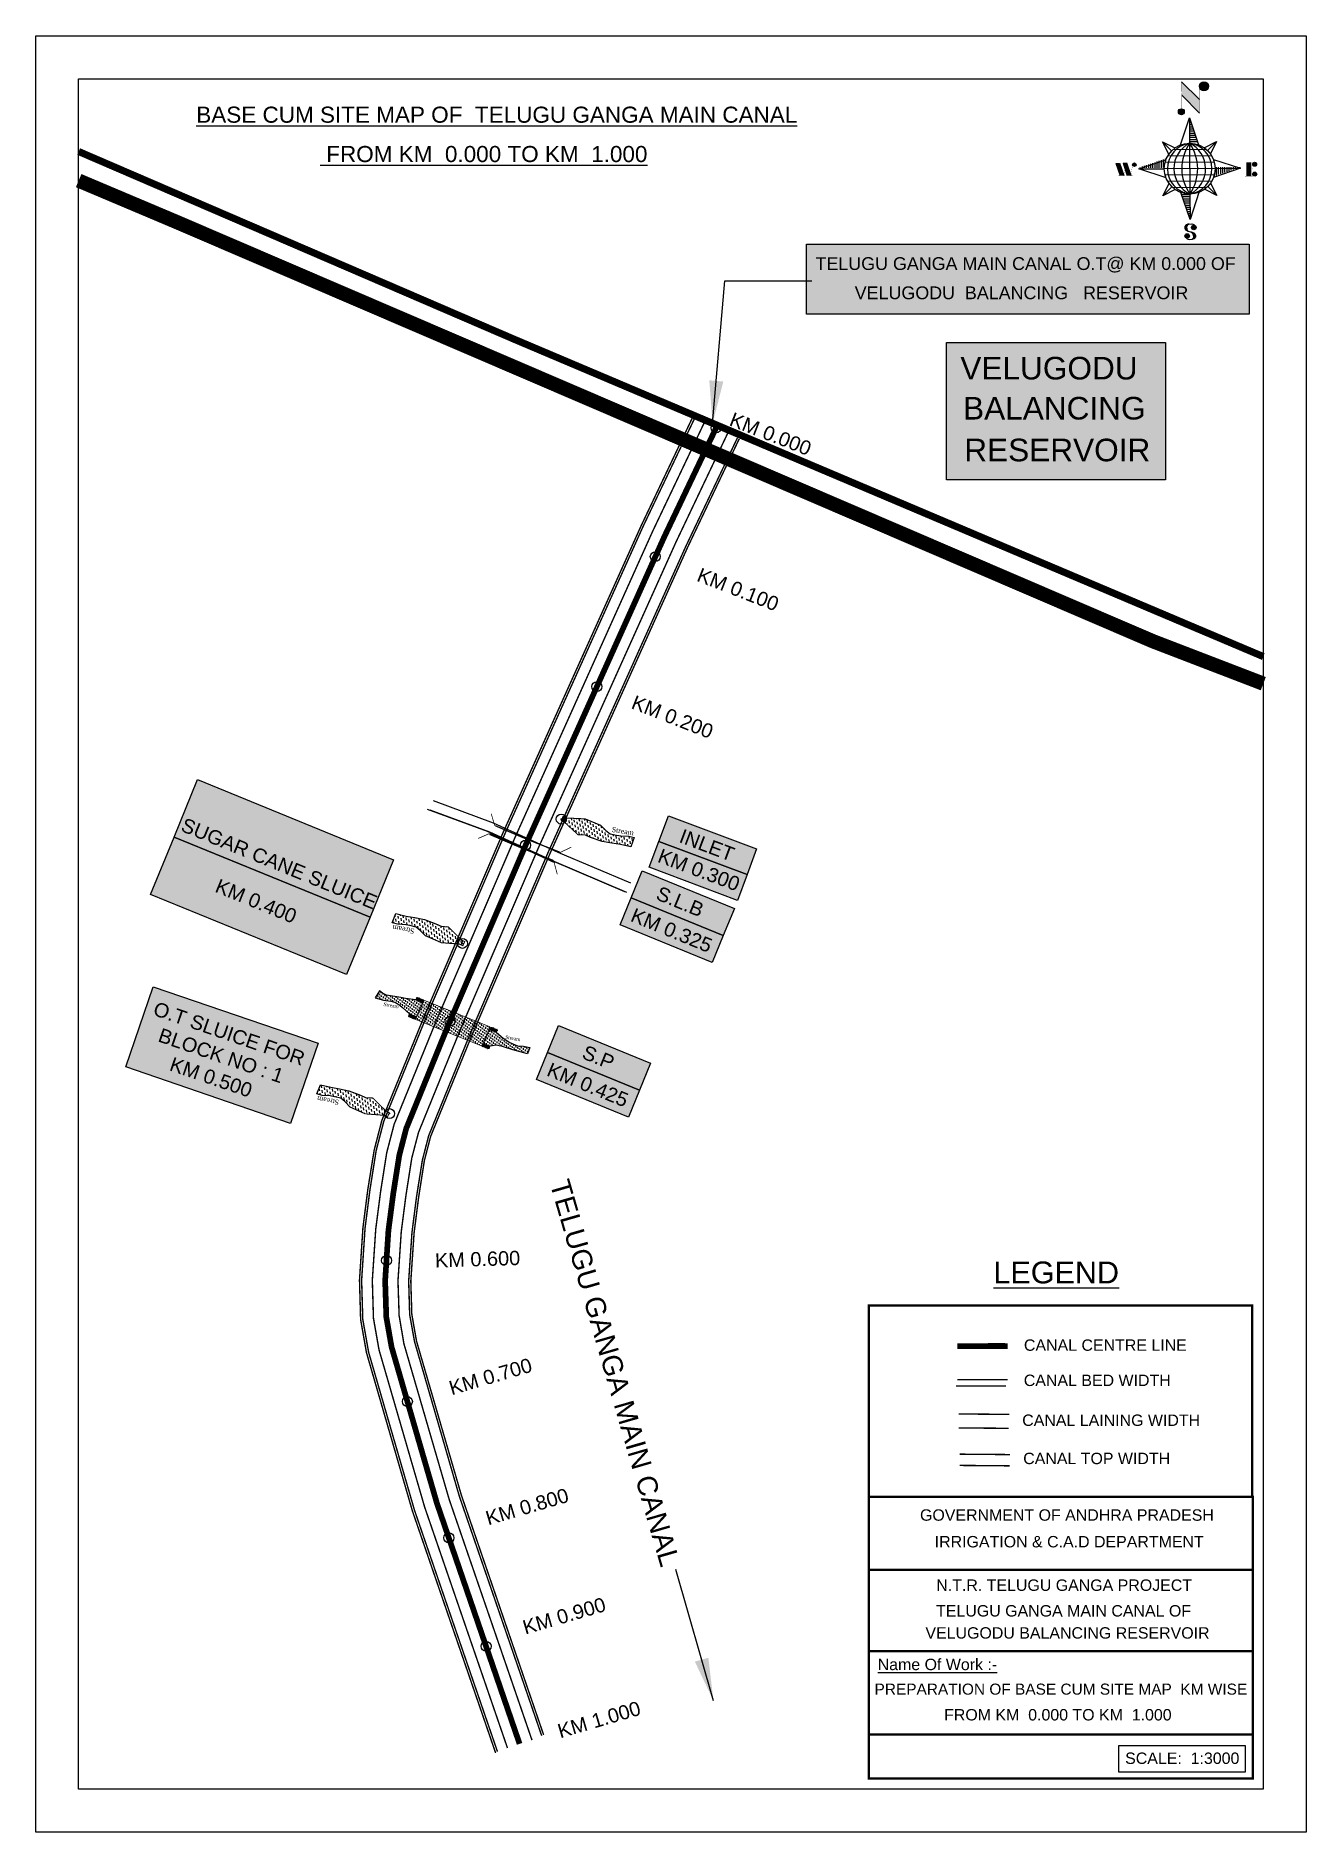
# Model space of a CAD drawing. Header units: inches. Extents: x 244389 to 245280, y 1736739 to 1737999.
import ezdxf

# ---------------------------------------------------------------- set-up
doc = ezdxf.new("R2010")
doc.units = ezdxf.units.IN
doc.header["$MEASUREMENT"] = 0
doc.header["$PDMODE"] = 32
doc.header["$PDSIZE"] = 7
doc.linetypes.add('ACAD_ISO02W100', pattern=[15, 12, -3])
for name, color, linetype in [('AQUADUCT', 1, 'Continuous'), ('bed with', 5, 'Continuous'), ('bord', 1, 'Continuous'), ('cahnige', 7, 'Continuous'), ('canal', 1, 'Continuous'), ('CARTTRACK', 30, 'ACAD_ISO02W100'), ('CH Circle', 7, 'Continuous'), ('chainage', 7, 'Continuous'), ('FRAME 025', 7, 'Continuous'), ('laying', 4, 'Continuous'), ('lining', 4, 'Continuous'), ('OT', 7, 'Continuous'), ('Reservoir', 140, 'Continuous'), ('ROAD', 6, 'Continuous'), ('SLB', 11, 'Continuous'), ('STREAM', 4, 'Continuous'), ('Stu coo', 3, 'Continuous'), ('TEXT', 7, 'Continuous'), ('top of bund', 1, 'Continuous'), ('UT', 173, 'ACAD_ISO02W100'), ('V', 6, 'Continuous'), ('ZSTU', 7, 'Continuous')]:
    doc.layers.add(name, color=color, linetype=linetype)
doc.styles.add('5mm', font='times.ttf', dxfattribs={"height": 3})
doc.styles.get("Standard").update_dxf_attribs({"font": 'arial.ttf'})
doc.dimstyles.get("Standard").update_dxf_attribs({"dimtxt": 0.18, "dimasz": 0.18, "dimexe": 0.18, "dimexo": 0.0625, "dimgap": 0.09, "dimtad": 0, "dimtih": 1, "dimtoh": 1, "dimdec": 4, "dimzin": 0, "dimdsep": 46, "dimtxsty": 'Standard', "dimcen": 0.09, "dimadec": 0, "dimazin": 0, "dimtfac": 1, "dimtdec": 4, "dimtofl": 0, "dimtmove": 0, "dimatfit": 3, "dimfxl": 0, "dimtolj": 1, "dimtzin": 0, "dimarcsym": 0})
pattern_1 = [(228.0128, (-362214.33102, -1526288.49251), (-7.999998232158, -9.0000013416072), [0.134536, -13.319088]), (184.9697, (-362214.42102, -1526288.592507), (12.0000010515176, 0.999991307007), [0.230868, -22.855925]), (132.5104, (-362214.65102, -1526288.61251), (9.9999907183468, -11.0000086738712), [0.162788, -16.116032]), (267.2737, (-362215.04102, -1526288.862507), (0.9999960177272, 20.0000002949735), [0.210238, -20.813558]), (292.8337, (-362215.05102, -1526289.072507), (-5.0000099054371, 11.9999964117778), [0.206155, -20.409373]), (357.2737, (-362214.97102, -1526289.262507), (-20.0000002949735, 0.9999960177272), [0.210238, -20.813558]), (37.6942, (-362214.761022, -1526289.272507), (-13.000007345618, -9.9999904051605), [0.278029, -27.524849]), (72.2553, (-362214.541022, -1526289.102507), (7.0000107627054, 21.9999962312392), [0.262488, -25.986321]), (121.4296, (-362214.46102, -1526288.852507), (-8.0000082341764, 12.9999950364926), [0.21095, -20.884073]), (175.2364, (-362214.57102, -1526288.67251), (11.0000009463196, -0.9999915326613), [0.240832, -11.800763]), (222.3974, (-362214.811022, -1526288.652507), (-12.0000073510732, -10.9999920820141), [0.311448, -30.833375]), (138.8141, (-362214.05102, -1526288.87251), (-7.0000029468057, 5.999997313343), [0.106301, -10.523844]), (171.4692, (-362214.13102, -1526288.802507), (12.9999982848151, -2.0000079100398), [0.202237, -20.021511]), (225, (-362214.331, -1526288.7725), (-1e-16, -1.00000030945), [0.141421, -1.272792]), (203.1986, (-362214.40102, -1526288.65251), (4.999999730667, 2.000001325265), [0.076158, -7.539615]), (291.8014, (-362214.47102, -1526288.6825), (-0.9999999105, 3.00000027301), [0.107703, -5.277462]), (30.9638, (-362214.43102, -1526288.7825), (2.999998022288, 2.00000248354), [0.174929, -5.656023]), (161.5651, (-362214.28102, -1526288.6925), (2.00000043459, -0.99999840322), [0.126491, -3.035787]), (16.3895, (-362215.05102, -1526288.682507), (10.000002198412, 2.999992709818), [0.1772, -17.542845]), (70.3462, (-362214.88102, -1526288.63251), (-3.9999952473717, -11.0000021356062), [0.148661, -14.717408]), (293.1986, (-362214.28102, -1526288.49251), (-2.000001325265, 4.999999730667), [0.152315, -7.463458]), (343.6105, (-362214.22102, -1526288.632507), (-10.000002198412, 2.999992709818), [0.1772, -17.542845]), (339.444, (-362215.05102, -1526289.30251), (-5.000001844542, 1.999995996422), [0.17088, -8.373124]), (294.7751, (-362214.89102, -1526289.36251), (-4.9999921892452, 11.000003421839), [0.143178, -14.174643]), (66.8014, (-362214.27102, -1526289.49251), (2.000001325265, 4.999999730667), [0.152315, -7.463458]), (17.354, (-362214.21102, -1526289.35251), (-13.0000020190968, -3.9999945022591), [0.167631, -16.595424]), (69.444, (-362214.76102, -1526289.49251), (-1.999995996422, -5.000001844542), [0.08544, -8.458564]), (101.3099, (-362214.33102, -1526289.4925), (-0.999997632162, 4.00000075223), [0.05099, -5.048029]), (165.9638, (-362214.34102, -1526289.4425), (3.00000054599, -0.99999805736), [0.206155, -3.91695]), (186.009, (-362214.54102, -1526289.392507), (9.999999750906, 0.9999993174818), [0.19105, -18.913923]), (303.6901, (-362214.43102, -1526288.8725), (-1.000001334507, 1.99999955777), [0.144222, -3.461329]), (353.1572, (-362214.351022, -1526288.992507), (16.9999993654786, -2.0000079979248), [0.251794, -24.927563]), (60.9454, (-362214.10102, -1526289.02251), (-4.000000027199, -7.0000003845697), [0.102956, -10.192674]), (90, (-362214.051, -1526288.9325), (-1, 1), [0.06, -0.94]), (120.2564, (-362214.56102, -1526289.36251), (3.9999948868027, -7.0000024558547), [0.138924, -13.75352]), (48.0128, (-362214.63102, -1526289.24251), (7.999998232158, 9.0000013416072), [0.269072, -13.184552]), (0, (-362214.451, -1526289.0425), (1, 1), [0.26, -0.74]), (325.3048, (-362214.19102, -1526289.04251), (-9.9999942589875, 7.0000086095945), [0.158114, -15.653274]), (254.0546, (-362214.06102, -1526289.13251), (-0.999999889296, -4.000000126652), [0.145602, -7.134508]), (207.646, (-362214.10102, -1526289.272507), (-18.9999958071796, -10.0000077131692), [0.237065, -23.469474]), (175.4261, (-362214.311022, -1526289.382507), (-13.0000005583121, 0.9999948011611), [0.250799, -24.829074])]
pattern_2 = [(0, (-362215.051, -1526289.4925), (1.25, 1.25), [1.25, -1.25])]
pattern_3 = [(228.0128, (-362243.17535, -1526336.432974), (-7.999998232158, -9.0000013416072), [0.134536, -13.319088]), (184.9697, (-362243.26535, -1526336.532974), (12.0000010515176, 0.999991307007), [0.230868, -22.855925]), (132.5104, (-362243.49535, -1526336.552974), (9.9999907183468, -11.0000086738712), [0.162788, -16.116032]), (267.2737, (-362243.88535, -1526336.802974), (0.9999960177272, 20.0000002949735), [0.210238, -20.813558]), (292.8337, (-362243.89535, -1526337.012974), (-5.0000099054371, 11.9999964117778), [0.206155, -20.409373]), (357.2737, (-362243.81535, -1526337.202974), (-20.0000002949735, 0.9999960177272), [0.210238, -20.813558]), (37.6942, (-362243.60535, -1526337.212974), (-13.000007345618, -9.9999904051605), [0.278029, -27.524849]), (72.2553, (-362243.38535, -1526337.042974), (7.0000107627054, 21.9999962312392), [0.262488, -25.986321]), (121.4296, (-362243.30535, -1526336.792974), (-8.0000082341764, 12.9999950364926), [0.21095, -20.884073]), (175.2364, (-362243.41535, -1526336.612974), (11.0000009463196, -0.9999915326613), [0.240832, -11.800763]), (222.3974, (-362243.65535, -1526336.592974), (-12.0000073510732, -10.9999920820141), [0.311448, -30.833375]), (138.8141, (-362242.89535, -1526336.81297), (-7.0000029468057, 5.999997313343), [0.106301, -10.523844]), (171.4692, (-362242.97535, -1526336.742974), (12.9999982848151, -2.0000079100398), [0.202237, -20.021511]), (225, (-362243.17535, -1526336.713), (-1e-16, -1.00000030945), [0.141421, -1.272792]), (203.1986, (-362243.24535, -1526336.59297), (4.999999730667, 2.000001325265), [0.076158, -7.539615]), (291.8014, (-362243.31535, -1526336.62297), (-0.9999999105, 3.00000027301), [0.107703, -5.277462]), (30.9638, (-362243.27535, -1526336.72297), (2.999998022288, 2.00000248354), [0.174929, -5.656023]), (161.5651, (-362243.12535, -1526336.63297), (2.00000043459, -0.99999840322), [0.126491, -3.035787]), (16.3895, (-362243.89535, -1526336.622974), (10.000002198412, 2.999992709818), [0.1772, -17.542845]), (70.3462, (-362243.72535, -1526336.572974), (-3.9999952473717, -11.0000021356062), [0.148661, -14.717408]), (293.1986, (-362243.12535, -1526336.43297), (-2.000001325265, 4.999999730667), [0.152315, -7.463458]), (343.6105, (-362243.06535, -1526336.572974), (-10.000002198412, 2.999992709818), [0.1772, -17.542845]), (339.444, (-362243.89535, -1526337.24297), (-5.000001844542, 1.999995996422), [0.17088, -8.373124]), (294.7751, (-362243.73535, -1526337.302974), (-4.9999921892452, 11.000003421839), [0.143178, -14.174643]), (66.8014, (-362243.11535, -1526337.43297), (2.000001325265, 4.999999730667), [0.152315, -7.463458]), (17.354, (-362243.05535, -1526337.292974), (-13.0000020190968, -3.9999945022591), [0.167631, -16.595424]), (69.444, (-362243.60535, -1526337.43297), (-1.999995996422, -5.000001844542), [0.08544, -8.458564]), (101.3099, (-362243.17535, -1526337.43297), (-0.999997632162, 4.00000075223), [0.05099, -5.048029]), (165.9638, (-362243.18535, -1526337.38297), (3.00000054599, -0.99999805736), [0.206155, -3.91695]), (186.009, (-362243.38535, -1526337.332974), (9.999999750906, 0.9999993174818), [0.19105, -18.913923]), (303.6901, (-362243.27535, -1526336.81297), (-1.000001334507, 1.99999955777), [0.144222, -3.461329]), (353.1572, (-362243.19535, -1526336.932974), (16.9999993654786, -2.0000079979248), [0.251794, -24.927563]), (60.9454, (-362242.94535, -1526336.96297), (-4.000000027199, -7.0000003845697), [0.102956, -10.192674]), (90, (-362242.8953, -1526336.873), (-1, 1), [0.06, -0.94]), (120.2564, (-362243.40535, -1526337.302974), (3.9999948868027, -7.0000024558547), [0.138924, -13.75352]), (48.0128, (-362243.47535, -1526337.182974), (7.999998232158, 9.0000013416072), [0.269072, -13.184552]), (0, (-362243.2953, -1526336.983), (1, 1), [0.26, -0.74]), (325.3048, (-362243.03535, -1526336.982974), (-9.9999942589875, 7.0000086095945), [0.158114, -15.653274]), (254.0546, (-362242.90535, -1526337.07297), (-0.999999889296, -4.000000126652), [0.145602, -7.134508]), (207.646, (-362242.94535, -1526337.212974), (-18.9999958071796, -10.0000077131692), [0.237065, -23.469474]), (175.4261, (-362243.15535, -1526337.322974), (-13.0000005583121, 0.9999948011611), [0.250799, -24.829074])]
pattern_4 = [(267.297113149, (-8720374.938, 50637915.138), (10.5367255337, -0.497431438), [])]
pattern_5 = [(357.297113149, (-8720374.938, 50637915.138), (0.497431438, 10.5367255337), [])]

# ---------------------------------------------------------------- blocks, each defined once
blk = doc.blocks.new('FGDFGDFG6YURT')
at = {"layer": 'ROAD', "color": 1, "linetype": 'Continuous', "lineweight": 25}
for points in [[(386103.53, 1482907.42, 0), (386134.49, 1482913.05, 0), (386162.33, 1482917.43, 0), (386187.04, 1482923.15, 0)], [(386104.35, 1482907.67, 0), (386135.27, 1482913.29, 0), (386163.2, 1482917.69, 0), (386188.04, 1482923.43, 0)], [(386104.24, 1482903.53, 0), (386135.16, 1482909.15, 0), (386163.09, 1482913.55, 0), (386187.93, 1482919.3, 0)]]:
    blk.add_polyline3d(points, dxfattribs=at)
at = {"layer": 'SLB'}
for points, const_width in [([(386134.59, 1482913.4), (386134.24, 1482913.41), (386130.63, 1482916.64)], 0.3), ([(386134.59, 1482913.4), (386148.24, 1482915.45), (386161.82, 1482917.9)], 0.5), ([(386161.99, 1482918.19), (386148.41, 1482915.73), (386134.91, 1482912.87)], 0.5), ([(386161.82, 1482917.9), (386162.17, 1482917.94), (386164.81, 1482922)], 0.3), ([(386134.8, 1482908.74), (386134.45, 1482908.69), (386131.94, 1482904.55)], 0.3), ([(386161.88, 1482914.05), (386148.3, 1482911.6), (386134.8, 1482908.74)], 0.5), ([(386161.88, 1482914.05), (386162.23, 1482914.04), (386165.93, 1482910.93)], 0.3)]:
    blk.add_lwpolyline(points, dxfattribs=dict(at, const_width=const_width))
blk = doc.blocks.new('A$C377B10CC')
at = {"layer": 'STREAM'}
h = blk.add_hatch(dxfattribs=at)
h.set_pattern_fill('DASH', color=256, scale=10, style=0)
h.set_pattern_definition(pattern_2)
h.paths.add_polyline_path([(-21.1, 10.4), (-19.3, 15), (-16.2, 21.2), (-13.8, 26.1), (-11.8, 30.8), (-15.9, 33.3), (-17.5, 29), (-18.4, 24.9), (-21.4, 20), (-25.2, 15.7), (-29.9, 11.7), (-32.6, 7.4), (-28.1, 4.5), (-23.6, 1.5), (-21.1, 5.7)])
h = blk.add_hatch(dxfattribs=at)
h.set_pattern_fill('DASH', color=256, scale=10, style=0)
h.set_pattern_definition(pattern_2)
h.paths.add_polyline_path([(-60.2, -34.7), (-54, -38.6), (-47.9, -42.7), (-22.3, -0.1), (-28.4, 4), (-34.5, 8)])
h = blk.add_hatch(dxfattribs=at)
h.set_pattern_fill('DASH', color=256, scale=10, style=0)
h.set_pattern_definition(pattern_2)
h.paths.add_polyline_path([(-57.7, -50.5), (-52.5, -46.4), (-49.9, -42.1), (-54.3, -39.1), (-58.8, -36.3), (-61.4, -40.5), (-63.6, -47.5), (-64.8, -50.6), (-68, -60.3), (-69.9, -62.9), (-71.7, -64.6), (-67.4, -68.4), (-64.9, -63), (-63.3, -57.9), (-61.9, -54.8), (-59.5, -52.2)])
at = {"layer": 'UT', "ltscale": 0.2}
h = blk.add_hatch(dxfattribs=at)
h.set_pattern_fill('GRAVEL', color=256, style=0)
h.set_pattern_definition(pattern_1)
h.paths.add_polyline_path([(-34.2, 8.5), (-32.6, 7.4), (-29.9, 11.7), (-31.7, 12.8)])
h = blk.add_hatch(dxfattribs=at)
h.set_pattern_fill('GRAVEL', color=256, style=0)
h.set_pattern_definition(pattern_1)
h.paths.add_polyline_path([(-23.6, 1.5), (-22, 0.4), (-19.4, 4.7), (-21.1, 5.7)])
h = blk.add_hatch(dxfattribs=at)
h.set_pattern_fill('GRAVEL', color=256, style=0)
h.set_pattern_definition(pattern_3)
h.paths.add_polyline_path([(-58.8, -36.3), (-60.5, -35.2), (-63.1, -39.5), (-61.4, -40.5)])
h = blk.add_hatch(dxfattribs=at)
h.set_pattern_fill('GRAVEL', color=256, style=0)
h.set_pattern_definition(pattern_3)
h.paths.add_polyline_path([(-48.2, -43.2), (-49.9, -42.2), (-52.5, -46.4), (-50.8, -47.5)])
at = {"layer": 'STREAM'}
for points in [[(-29.9, 11.7), (-25.2, 15.7), (-21.4, 20), (-18.4, 24.9), (-17.5, 29), (-15.9, 33.3), (-11.8, 30.8), (-13.8, 26.1), (-16.2, 21.2), (-19.3, 15), (-21.1, 10.4), (-21.1, 5.7)], [(-61.4, -40.5), (-63.6, -47.5), (-64.8, -50.6), (-68, -60.3), (-69.9, -62.9), (-71.7, -64.6), (-67.4, -68.4), (-64.9, -63), (-63.3, -57.9), (-61.9, -54.8), (-59.5, -52.2), (-57.7, -50.5), (-52.5, -46.4)]]:
    blk.add_lwpolyline(points, dxfattribs=at)
at = {"layer": 'UT', "ltscale": 0.2, "const_width": 0.5}
for points in [[(-34.2, 8.5), (-31.7, 12.8)], [(-31.7, 12.8), (-29.9, 11.7)], [(-60.5, -35.2), (-34.5, 8)], [(-48.2, -43.3), (-22.3, -0.1)], [(-34.6, 8), (-28.4, 4), (-22.3, -0.1)], [(-34.2, 8.5), (-28.1, 4.5), (-22, 0.4)], [(-32.6, 7.4), (-29.9, 11.7)], [(-23.6, 1.5), (-21.1, 5.7)], [(-22.3, -0.1), (-22, 0.4)], [(-22, 0.4), (-19.4, 4.7)], [(-21.1, 5.7), (-19.4, 4.7)], [(-63.1, -39.5), (-60.5, -35.2)], [(-61.4, -40.5), (-58.8, -36.3)], [(-60.5, -35.2), (-54.3, -39.1), (-48.2, -43.3)], [(-60.2, -34.7), (-54, -38.6), (-47.9, -42.8)], [(-63.1, -39.5), (-61.4, -40.5)], [(-52.5, -46.4), (-49.9, -42.1)], [(-52.5, -46.4), (-50.8, -47.5)], [(-50.8, -47.5), (-48.2, -43.2)]]:
    blk.add_lwpolyline(points, dxfattribs=at)
at = {"layer": 'cahnige', "style": '5mm'}
for p in [(-24.7, 17), (-60.9, -63.7)]:
    blk.add_text('Stream', height=2.5, rotation=71.1743, dxfattribs=at).set_placement(p)
blk = doc.blocks.new('VBVB')
at = {"layer": 'STREAM'}
h = blk.add_hatch(dxfattribs=at)
h.set_pattern_fill('DASH', color=256, scale=10, style=0)
h.set_pattern_definition([(0, (17867.8837, -28501.71), (1.25, 1.25), [1.25, -1.25])])
h.paths.add_polyline_path([(380095.96, 1497774.98), (380098.87, 1497780.21), (380100.45, 1497784.62), (380101.78, 1497788.77), (380103.77, 1497793.59), (380099.53, 1497795.92), (380098.45, 1497793.51), (380097.62, 1497789.6), (380096.96, 1497787.69), (380095.79, 1497784.7), (380093.88, 1497782.96), (380090.89, 1497780.8), (380086.57, 1497773.96), (380084.6, 1497765.18), (380084.08, 1497764.33), (380085.94, 1497763.15), (380086.57, 1497763.83), (380093.72, 1497769.3), (380094.46, 1497772.65)])
at = {"layer": 'OT', "const_width": 0.5}
blk.add_lwpolyline([(380084.6, 1497765.18), (380084.07, 1497764.33), (380083.55, 1497763.48), (380085.4, 1497762.31), (380085.94, 1497763.15), (380084.08, 1497764.33), (380085.94, 1497763.15), (380086.57, 1497763.83), (380093.72, 1497769.3), (380086.57, 1497763.83), (380085.94, 1497763.15), (380084.08, 1497764.33), (380084.6, 1497765.18), (380086.57, 1497773.96)], dxfattribs=at)
at = {"layer": 'STREAM'}
blk.add_lwpolyline([(380086.57, 1497773.96), (380090.89, 1497780.8), (380093.88, 1497782.96), (380095.79, 1497784.7), (380096.96, 1497787.69), (380097.62, 1497789.6), (380098.45, 1497793.51), (380099.53, 1497795.92), (380103.77, 1497793.59), (380101.78, 1497788.77), (380100.45, 1497784.62), (380098.87, 1497780.21), (380095.96, 1497774.98), (380094.46, 1497772.65), (380093.72, 1497769.3)], dxfattribs=at)
at = {"layer": 'cahnige', "style": '5mm'}
blk.add_text('Stream', height=2.5, rotation=71.17434, dxfattribs=at).set_placement((380095, 1497785.49))
blk = doc.blocks.new('*X5')
at = {"color": 0, "linetype": 'Continuous'}
for p, q in [((6321.6, 240.5), (6322.3, 241.2)), ((6321.6, 240.3), (6322.3, 241)), ((6321.6, 240.1), (6322.3, 240.8)), ((6321.6, 239.9), (6322.4, 240.7)), ((6321.6, 239.8), (6322.4, 240.6)), ((6321.6, 239.6), (6322.5, 240.5)), ((6321.6, 239.4), (6322.5, 240.3)), ((6321.6, 239.2), (6322.6, 240.2)), ((6321.7, 239.1), (6322.6, 240.1)), ((6321.8, 240.8), (6322.4, 241.4)), ((6321.8, 239), (6322.7, 240)), ((6321.8, 239), (6322.8, 239.9)), ((6321.9, 238.9), (6322.9, 239.8)), ((6322, 238.8), (6323, 239.7)), ((6322.1, 241.3), (6322.4, 241.6)), ((6322.1, 238.7), (6323.1, 239.6)), ((6322.2, 238.6), (6323.1, 239.6)), ((6322.3, 238.5), (6323.2, 239.5)), ((6322.4, 238.5), (6323.3, 239.4)), ((6322.5, 238.4), (6323.4, 239.3)), ((6322.7, 238.4), (6323.6, 239.3)), ((6322.8, 238.3), (6323.7, 239.2)), ((6322.9, 238.3), (6323.8, 239.1)), ((6323.1, 238.2), (6323.9, 239.1)), ((6323.2, 238.2), (6324, 239)), ((6323.3, 238.2), (6324.2, 239)), ((6323.5, 238.1), (6324.3, 238.9)), ((6323.7, 238.1), (6324.4, 238.9)), ((6323.8, 238.1), (6324.6, 238.8)), ((6324.1, 238.2), (6324.7, 238.8)), ((6324.3, 238.3), (6324.9, 238.8)), ((6324.6, 238.3), (6325.1, 238.8)), ((6324.8, 238.4), (6325.2, 238.8)), ((6325.1, 238.5), (6325.4, 238.8)), ((6325.4, 238.6), (6325.6, 238.8))]:
    blk.add_line(p, q, dxfattribs=at)
blk = doc.blocks.new('*X4')
at = {"color": 0, "linetype": 'Continuous'}
for p, q in [((6324.4, 240.3), (6324.5, 240.4)), ((6324.6, 240.3), (6324.8, 240.5)), ((6324.7, 240.2), (6325, 240.5)), ((6324.8, 240.2), (6325.2, 240.6)), ((6325, 240.1), (6325.5, 240.6)), ((6325.1, 240.1), (6325.6, 240.6)), ((6325.2, 240), (6325.8, 240.6)), ((6325.3, 240), (6326, 240.6)), ((6325.4, 239.9), (6326.1, 240.6)), ((6325.5, 239.8), (6326.2, 240.5)), ((6325.6, 239.8), (6326.3, 240.5)), ((6325.7, 239.7), (6326.5, 240.4)), ((6325.9, 239.6), (6326.6, 240.3)), ((6326, 239.5), (6326.7, 240.3)), ((6326, 239.4), (6326.8, 240.2)), ((6326.1, 239.3), (6327, 240.2)), ((6326.2, 239.3), (6327.1, 240.1)), ((6326.3, 239.2), (6327.1, 240)), ((6326.4, 239.1), (6327.2, 239.9)), ((6326.5, 239), (6327.3, 239.8)), ((6326.5, 238.9), (6327.4, 239.7)), ((6326.6, 238.8), (6327.5, 239.6)), ((6326.7, 238.7), (6327.5, 239.5)), ((6326.8, 238.6), (6327.6, 239.4)), ((6326.8, 238.5), (6327.7, 239.3)), ((6326.8, 236.5), (6327.4, 237)), ((6326.9, 238.3), (6327.8, 239.2)), ((6326.9, 238.2), (6327.9, 239.1)), ((6326.9, 236.8), (6327.6, 237.4)), ((6327, 238.1), (6327.8, 239)), ((6327, 237.9), (6327.8, 238.8)), ((6327, 237.8), (6327.8, 238.6)), ((6327, 237.6), (6327.8, 238.4)), ((6327, 237.4), (6327.8, 238.2)), ((6327, 237.3), (6327.8, 238)), ((6327, 237.1), (6327.8, 237.9))]:
    blk.add_line(p, q, dxfattribs=at)
blk = doc.blocks.new('H')
at = {"layer": 'bord', "extrusion": (0.000427885, 0.004792, 0.999988)}
h = blk.add_hatch(dxfattribs=at)
h.set_pattern_fill('LINE', color=8, scale=84.387686, angle=-2.70289, style=0)
h.set_pattern_definition(pattern_5)
h.paths.add_polyline_path([(-492.5, 785.6, -0.090992), (-448, 775.2), (-486.5, 912)])
h = blk.add_hatch(dxfattribs=at)
h.set_pattern_fill('LINE', color=8, scale=84.387686, angle=-92.70289, style=0)
h.set_pattern_definition(pattern_4)
h.paths.add_polyline_path([(-624.9, 665.1, -0.090992), (-614.5, 709.6), (-751.3, 671.1)])
h = blk.add_hatch(dxfattribs=at)
h.set_pattern_fill('LINE', color=8, scale=84.387686, angle=-92.70289, style=0)
h.set_pattern_definition(pattern_4)
h.paths.add_polyline_path([(-245.6, 647.2), (-372, 653.2, -0.090992), (-382.4, 608.7)])
h = blk.add_hatch(dxfattribs=at)
h.set_pattern_fill('LINE', color=8, scale=84.387686, angle=-2.70289, style=0)
h.set_pattern_definition(pattern_5)
h.paths.add_polyline_path([(-504.4, 532.7, -0.090992), (-548.9, 543.1), (-510.4, 406.3)])
for p, q in [((-516.2, 1087.1, -1217.1), (-431.5, 994, -1216.7)), ((-519.4, 1020.4, -1216.8), (-434.7, 927.3, -1216.4)), ((-538.3, 773.7, -1215.6), (-487, 906.2, -1216.3)), ((-487, 906.2, -1216.3), (-493, 779.8, -1215.7)), ((-487, 906.2, -1216.3), (-448.5, 769.4, -1215.7)), ((-626.7, 793.8, -1215.7), (-566.8, 760.2, -1215.6)), ((-626.7, 793.8, -1215.7), (-584.1, 747, -1215.5)), ((-598.9, 731, -1215.4), (-626.7, 793.8, -1215.7)), ((-421.3, 753.3, -1215.6), (-358.5, 781.1, -1215.7)), ((-358.5, 781.1, -1215.7), (-405.3, 738.5, -1215.5)), ((-358.5, 781.1, -1215.7), (-392.1, 721.2, -1215.4)), ((-864.7, 700.9, -1215.1), (-846.9, 637.7, -1214.9)), ((-846.9, 700.1, -1215.1), (-829.1, 636.9, -1214.9)), ((-829.1, 699.2, -1215.2), (-811.3, 636, -1214.9)), ((-829.1, 699.2, -1215.2), (-811.3, 698.4, -1215.2)), ((-811.3, 698.4, -1215.2), (-793.5, 635.2, -1214.9)), ((-751.8, 665.3, -1215), (-615, 703.8, -1215.3)), ((-751.8, 665.3, -1215), (-625.4, 659.3, -1215)), ((-619.3, 614, -1214.8), (-751.8, 665.3, -1215)), ((-246.1, 641.4, -1215.1), (-382.9, 602.9, -1214.9)), ((-378.6, 692.6, -1215.3), (-246.1, 641.4, -1215.1)), ((-372.5, 647.4, -1215.1), (-246.1, 641.4, -1215.1)), ((-213.5, 669.3, -1215.3), (-216.7, 600.8, -1214.9)), ((-197.2, 599.9, -1214.9), (-193.9, 668.4, -1215.3)), ((-639.4, 525.6, -1214.4), (-605.8, 585.5, -1214.7)), ((-639.4, 525.6, -1214.4), (-592.6, 568.1, -1214.6)), ((-576.6, 553.3, -1214.6), (-639.4, 525.6, -1214.4)), ((-510.9, 400.5, -1213.9), (-549.4, 537.2, -1214.5)), ((-371.2, 512.9, -1214.5), (-431.1, 546.5, -1214.6)), ((-371.2, 512.9, -1214.5), (-413.8, 559.7, -1214.7)), ((-399, 575.7, -1214.7), (-371.2, 512.9, -1214.5)), ((-459.6, 533, -1214.5), (-510.9, 400.5, -1213.9)), ((-504.9, 526.9, -1214.5), (-510.9, 400.5, -1213.9))]:
    blk.add_line(p, q, dxfattribs=at)
at = {"layer": 'bord', "color": 8, "linetype": 'ByBlock', "extrusion": (0.000427885, 0.004792, 0.999988)}
for p, q in [((-386.5, 711.4, -1215.4), (-605.5, 721.7, -1215.4)), ((-410.8, 744.2, -1215.5), (-578.1, 752.1, -1215.5)), ((-493, 779.8, -1215.7), (-504.9, 526.9, -1214.5)), ((-372.5, 647.4, -1215.1), (-625.4, 659.3, -1215)), ((-378, 615.9, -1214.9), (-622.9, 627.5, -1214.9)), ((-375, 679.2, -1215.3), (-619.9, 690.7, -1215.2)), ((-392.4, 584.9, -1214.8), (-611.4, 595.3, -1214.7)), ((-419.8, 554.6, -1214.6), (-587.1, 562.5, -1214.6))]:
    blk.add_line(p, q, dxfattribs=at)
at = {"layer": 'bord', "extrusion": (0.000427885, 0.004792, 0.999988), "elevation": -1212.1}
for points, const_width in [([(-522, 959.6), (-515.7, 1092.9)], 1.61), ([(-434.2, 933.1), (-427.9, 1066.5)], 1.61), ([(-870.1, 707), (-846.4, 705.9)], 0.642), ([(-828.6, 642.7), (-855.2, 643.9)], 0.642), ([(-828.6, 642.7), (-821, 678)], 0.642), ([(-810.8, 641.8), (-784.1, 640.6)], 0.642), ([(-793, 641), (-781.6, 693.9)], 0.642), ([(-222.7, 675.6), (-173.8, 673.3)], 0.706), ([(-194.8, 644.8), (-185, 644.4)], 0.706), ([(-177.1, 604.8), (-226, 607.1)], 0.706)]:
    blk.add_lwpolyline(points, dxfattribs=dict(at, const_width=const_width))
for points, const_width in [([(-413.7, 1073.1, 1), (-397.6, 1057.7, 1)], 22.3), ([(-530.3, 949.5, 1), (-519.6, 939.3, 1)], 14.8), ([(-775.9, 696.6, 1), (-769.5, 690.4, 1)], 8.9), ([(-177.8, 666.9, 1), (-170.8, 660.1, 1)], 9.79), ([(-180.1, 618, 1), (-173.1, 611.2, 1)], 9.79), ([(-489.8, 361.7, 1), (-498.1, 369.1, 1)], 11.1), ([(-525.2, 321.6, 1), (-533.4, 328.9, 1)], 11.1)]:
    blk.add_lwpolyline(points, format="xyb", close=True, dxfattribs=dict(at, const_width=const_width))
for points in [[(-537, 317.4), (-530.7, 310.5), (-519.8, 306.8), (-504.9, 306.9), (-493.9, 310), (-486.3, 317.7), (-486.5, 325.8), (-490.6, 333.3), (-493.5, 336.2), (-502.8, 340.9), (-522.5, 347.3), (-530.4, 351.6), (-533.7, 354.6), (-537.4, 362.6), (-537, 373.4), (-530, 380.7), (-520, 384.1), (-503.5, 384.2), (-492.5, 379.9), (-487.1, 373.3)], [(-522.5, 347.6), (-526.2, 353.8), (-527.8, 360.6), (-527.9, 370.6), (-525.9, 375.5), (-521.3, 381.2), (-514.5, 384.4)], [(-504.9, 306.9), (-499, 312.4), (-497, 319.4), (-497.5, 326.5), (-501.2, 335.4), (-509.2, 343.2)]]:
    blk.add_lwpolyline(points, dxfattribs=at)
at = {"layer": 'bord', "extrusion": (0.000427885, 0.004792, 0.999988)}
for centre, radius in [((-405.6, 1065.4, -1212.1), 22.3), ((-525, 944.4, -1212.1), 14.8), ((-498.4, 659.1, -1212.1), 126.6), ((-772.7, 693.5, -1212.1), 8.9), ((-174.3, 663.5, -1212.1), 9.79), ((-176.6, 614.6, -1212.1), 9.79), ((-494, 365.4, -1212.1), 11.1), ((-529.3, 325.2, -1212.1), 11.1)]:
    blk.add_circle(centre, radius, dxfattribs=at)
at = {"layer": 'bord', "color": 8, "linetype": 'ByBlock', "extrusion": (0.000427885, 0.004792, 0.999988)}
for centre, radius, start, end in [((-481.5, 658.3, -1212.1), 127.7, 94.92536, 259.66906), ((-436.8, 656.2, -1212.1), 140.8, 113.28644, 241.30798), ((-315.9, 650.5, -1212.1), 222.3, 142.58916, 212.00526), ((-560.1, 662.1, -1212.1), 140.8, 293.28644, 61.30798), ((-681, 667.8, -1212.1), 222.3, 322.58916, 32.00526), ((-515.4, 659.9, -1212.1), 127.7, 274.92536, 79.66906)]:
    blk.add_arc(centre, radius, start, end, dxfattribs=at)
at = {"layer": 'bord', "extrusion": (0.000427885, 0.004792, 0.999988)}
for points in [[(-515.7, 1092.9, -1212.1), (-431, 999.8, -1212.1), (-518.9, 1026.2, -1212.1), (-434.2, 933.1, -1212.1)], [(-864.1, 706.7, -1212.1), (-846.4, 705.9, -1212.1), (-846.3, 643.5, -1212.1), (-828.6, 642.7, -1212.1)], [(-828.6, 705, -1212.1), (-810.8, 704.2, -1212.1), (-810.8, 641.8, -1212.1), (-793, 641, -1212.1)], [(-193.4, 674.2, -1212.1), (-196.6, 605.7, -1212.1), (-213, 675.1, -1212.1), (-216.2, 606.7, -1212.1)]]:
    blk.add_solid(points, dxfattribs=at)
at = {"layer": 'bord', "extrusion": (0.000427885, 0.004792, 0.999988), "xscale": 7.977342409717546, "yscale": 7.977342408231451, "zscale": 7.977342408476333, "rotation": 138.0840426661453}
for name, p in [('*X4', (38300.5, -31929.4, -1212.1)), ('*X5', (38314.4, -31950.9, -1212.1))]:
    blk.add_blockref(name, p, dxfattribs=at)

msp = doc.modelspace()

# ---------------------------------------------------------------- hatches: boundary and pattern name
at = {"layer": 'Stu coo'}
msp.add_hatch(color=2, dxfattribs=at).paths.add_polyline_path([(245027.2, 1737783.6), (245180.9, 1737783.6), (245180.9, 1737687.3), (245027.2, 1737687.3)])
at = {"layer": 'V'}
for points in [[(244929.1, 1737852.5), (245239.7, 1737852.5), (245239.7, 1737803.6), (244929.1, 1737803.6)], [(244470.8, 1737331.6), (244586.5, 1737292), (244567.2, 1737235.8), (244451.5, 1737275.4)]]:
    msp.add_hatch(color=2, dxfattribs=at).paths.add_polyline_path(points)
at = {"layer": 'ZSTU'}
h = msp.add_hatch(color=135, dxfattribs=at)
h.set_gradient(color1=(141, 177, 78), color2=(107, 135, 59), one_color=1, tint=0.38, name='CYLINDER')
h.paths.add_polyline_path([(244639.4, 1737420.7), (244501.9, 1737477), (244485.5, 1737436.7), (244622.9, 1737380.4)])
h.paths.add_polyline_path([(244486, 1737439.8), (244626.6, 1737382.2), (244632.4, 1737396.6), (244491.8, 1737454.1)], flags=25)
h = msp.add_hatch(color=252, dxfattribs=at)
h.set_gradient(color1=(167, 88, 159), color2=(127, 67, 121), one_color=1, tint=0.38, name='CYLINDER')
h.paths.add_polyline_path([(244606.4, 1737340.2), (244622.9, 1737380.4), (244485.5, 1737436.7), (244469, 1737396.4)])
h.paths.add_polyline_path([(244510, 1737396.9), (244570.1, 1737372.3), (244575.9, 1737386.5), (244515.8, 1737411.1)], flags=24)
h.paths.add_polyline_path([(244486, 1737439.8), (244626.6, 1737382.2), (244632.4, 1737396.6), (244491.8, 1737454.1)], flags=9)
h = msp.add_hatch(color=135, dxfattribs=at)
h.set_gradient(color1=(141, 177, 78), color2=(107, 135, 59), one_color=1, tint=0.38, name='CYLINDER')
h.paths.add_polyline_path([(244887.4, 1737410.4), (244894.1, 1737428.4), (244832.3, 1737451.6), (244825.6, 1737433.6)])
h.paths.add_polyline_path([(244835.8, 1737431.8), (244877.5, 1737416.1), (244882.8, 1737430.2), (244841.1, 1737445.9)], flags=24)
h = msp.add_hatch(color=252, dxfattribs=at)
h.set_gradient(color1=(167, 88, 159), color2=(127, 67, 121), one_color=1, tint=0.38, name='CYLINDER')
h.paths.add_polyline_path([(244606.4, 1737340.2), (244622.9, 1737380.4), (244485.5, 1737436.7), (244469, 1737396.4)])
h.paths.add_polyline_path([(244475.6, 1737399.2), (244603.4, 1737346.9), (244615.7, 1737377.1), (244487.9, 1737429.3)], flags=24)
h = msp.add_hatch(color=252, dxfattribs=at)
h.set_gradient(color1=(167, 88, 159), color2=(127, 67, 121), one_color=1, tint=0.38, name='CYLINDER')
h.paths.add_polyline_path([(244880.6, 1737392.3), (244887.4, 1737410.4), (244825.6, 1737433.6), (244818.8, 1737415.6)])
h.paths.add_polyline_path([(244820.5, 1737417.9), (244881.3, 1737395.1), (244886.7, 1737409.4), (244825.9, 1737432.2)], flags=24)
h = msp.add_hatch(color=135, dxfattribs=at)
h.set_gradient(color1=(141, 177, 78), color2=(107, 135, 59), one_color=1, tint=0.38, name='CYLINDER')
h.paths.add_polyline_path([(244870.7, 1737367.6), (244878.5, 1737386.6), (244813.9, 1737413), (244806.1, 1737394.1)])
h.paths.add_polyline_path([(244819.3, 1737391.7), (244855.7, 1737376.8), (244861.6, 1737391.2), (244825.1, 1737406.1)], flags=24)
h = msp.add_hatch(color=252, dxfattribs=at)
h.set_gradient(color1=(167, 88, 159), color2=(127, 67, 121), one_color=1, tint=0.38, name='CYLINDER')
h.paths.add_polyline_path([(244863, 1737348.7), (244870.7, 1737367.6), (244806.1, 1737394.1), (244798.4, 1737375.1)])
h.paths.add_polyline_path([(244801.5, 1737376.4), (244861.5, 1737351.9), (244867.3, 1737366.1), (244807.3, 1737390.6)], flags=24)
h = msp.add_hatch(color=135, dxfattribs=at)
h.set_gradient(color1=(141, 177, 78), color2=(107, 135, 59), one_color=1, tint=0.38, name='CYLINDER')
h.paths.add_polyline_path([(244812, 1737259.2), (244819.7, 1737278.1), (244755.1, 1737304.6), (244747.3, 1737285.6)])
h.paths.add_polyline_path([(244767.4, 1737280.2), (244793, 1737269.7), (244798.9, 1737284.1), (244773.3, 1737294.5)], flags=24)
h = msp.add_hatch(color=252, dxfattribs=at)
h.set_gradient(color1=(167, 88, 159), color2=(127, 67, 121), one_color=1, tint=0.38, name='CYLINDER')
h.paths.add_polyline_path([(244804.2, 1737240.3), (244812, 1737259.2), (244747.3, 1737285.6), (244739.6, 1737266.7)])
h.paths.add_polyline_path([(244742.7, 1737268), (244802.8, 1737243.4), (244808.6, 1737257.6), (244748.5, 1737282.2)], flags=24)

# ---------------------------------------------------------------- linework, layer by layer
at = {"linetype": 'ByBlock'}
for points in [[(244388.5, 1736738.7), (244388.5, 1737998.7), (245279.5, 1737998.7), (245279.5, 1736738.7)], [(245249.5, 1737968.7), (245249.5, 1736768.7), (244418.5, 1736768.7), (244418.5, 1737968.7)]]:
    msp.add_lwpolyline(points, close=True, dxfattribs=at)
at = {"layer": 'bed with', "const_width": 1}
for points in [[(244857.5, 1737727.7), (244821.1, 1737651.1), (244724.5, 1737436.2), (244669.3, 1737307.7), (244639.8, 1737235.2), (244634.6, 1737215.3), (244630.3, 1737187.9), (244626.9, 1737161.7), (244624.5, 1737125.7), (244625.3, 1737099.1), (244629.2, 1737077), (244661.2, 1736966.7), (244719.3, 1736797.7)], [(244873.8, 1737720), (244837.5, 1737643.6), (244740.9, 1737428.9), (244685.9, 1737300.8), (244656.9, 1737229.5), (244652.2, 1737211.6), (244648.1, 1737185.4), (244644.8, 1737159.9), (244642.5, 1737125.4), (244643.3, 1737101), (244646.7, 1737081.1), (244678.4, 1736972.1), (244736.5, 1736803.2)], [(245069.1, 1737051.6), (245067.1, 1737051.6), (245034.3, 1737051.6), (245034, 1737051.6)], [(245070.2, 1737056), (245067.1, 1737056.1), (245034.9, 1737056)]]:
    msp.add_lwpolyline(points, dxfattribs=at)
at = {"layer": 'canal', "color": 6, "const_width": 4}
for points in [[(244865.7, 1737723.8), (244829.3, 1737647.3), (244732.7, 1737432.5), (244677.6, 1737304.3), (244648.3, 1737232.3), (244643.4, 1737213.4), (244639.2, 1737186.7), (244635.8, 1737160.8), (244633.5, 1737125.5), (244634.3, 1737100), (244638, 1737079), (244669.8, 1736969.4), (244727.8, 1736800.6)], [(245070.1, 1737079.6), (245067.5, 1737079.7), (245034.9, 1737079.6)], [(245034.9, 1737079.6), (245070.1, 1737079.6)]]:
    msp.add_lwpolyline(points, dxfattribs=at)
at = {"layer": 'CH Circle'}
for p in [(244865.7, 1737723.8), (244823, 1737633.4), (244782, 1737542.2), (244634.5, 1737139.7), (244649.1, 1737040.7), (244678.2, 1736945.1), (244704.3, 1736869)]:
    msp.add_point(p, dxfattribs=at)
at = {"layer": 'CH Circle', "color": 2}
for p in [(244757, 1737449.3), (244732, 1737431), (244687.7, 1737362.1), (244679, 1737307.5), (244636.6, 1737242.7)]:
    msp.add_point(p, dxfattribs=at)
at = {"layer": 'FRAME 025', "lineweight": -3, "const_width": 1.64}
for points in [[(244972.7, 1737108.1), (245241.8, 1737108.1), (245241.8, 1736973.9), (244972.7, 1736973.9)], [(244972.7, 1736973.9), (245242.2, 1736973.9), (245242.2, 1736776.3), (244972.7, 1736776.3)]]:
    msp.add_lwpolyline(points, close=True, dxfattribs=at)
for points in [[(244972.7, 1736922.6), (245242.2, 1736922.6)], [(244972.7, 1736865.7), (245242.2, 1736865.7)], [(244972.7, 1736807.1), (245242.2, 1736807.1)]]:
    msp.add_lwpolyline(points, dxfattribs=at)
at = {"layer": 'lining', "const_width": 1}
for points in [[(244850.8, 1737730.9), (244814.3, 1737654.3), (244717.6, 1737439.2), (244662.4, 1737310.6), (244632.6, 1737237.5), (244627.2, 1737216.8), (244622.8, 1737189), (244619.4, 1737162.4), (244617, 1737125.8), (244617.8, 1737098.4), (244621.9, 1737075.3), (244654.1, 1736964.4), (244712.3, 1736795.1)], [(244880.6, 1737716.7), (244844.3, 1737640.4), (244747.8, 1737425.9), (244692.8, 1737297.9), (244664, 1737227.1), (244659.6, 1737210), (244655.5, 1737184.3), (244652.3, 1737159.2), (244650, 1737125.3), (244650.7, 1737101.7), (244654.1, 1737082.8), (244685.5, 1736974.4), (244743.3, 1736806.3)], [(245035.9, 1737032), (245060.7, 1737031.8), (245071.3, 1737031.7)], [(245035.9, 1737022.2), (245062.8, 1737022), (245070.8, 1737021.9)]]:
    msp.add_lwpolyline(points, dxfattribs=at)
at = {"layer": 'Reservoir', "color": 4, "const_width": 5}
msp.add_lwpolyline([(245249.5, 1737563.3), (244723.8, 1737786), (244418.5, 1737917.6)], dxfattribs=at)
at = {"layer": 'Stu coo', "color": 1, "const_width": 10}
msp.add_lwpolyline([(244418.5, 1737897.2), (244487.6, 1737868), (245172, 1737574.1), (245249.5, 1737544.3)], dxfattribs=at)
at = {"layer": 'Stu coo', "color": 2}
msp.add_lwpolyline([(245027.2, 1737783.6), (245180.9, 1737783.6), (245180.9, 1737687.3), (245027.2, 1737687.3)], close=True, dxfattribs=at)
at = {"layer": 'top of bund', "const_width": 1}
for points in [[(244849.4, 1737731.6), (244813, 1737654.9), (244716.2, 1737439.8), (244661, 1737311.2), (244631.2, 1737238), (244625.8, 1737217.1), (244621.3, 1737189.2), (244617.9, 1737162.5), (244615.5, 1737125.9), (244616.3, 1737098.2), (244620.4, 1737075), (244652.6, 1736964), (244711, 1736794.2)], [(244881.9, 1737716.1), (244845.6, 1737639.8), (244749.2, 1737425.3), (244694.2, 1737297.3), (244665.4, 1737226.7), (244661, 1737209.7), (244657, 1737184.1), (244653.8, 1737159.1), (244651.5, 1737125.2), (244652.2, 1737101.9), (244655.5, 1737083.1), (244687, 1736974.9), (244744.7, 1736806.8)], [(245036.5, 1737003.8), (245061.1, 1737003.6), (245071.9, 1737003.5)], [(245071.5, 1736995.6), (245063.5, 1736995.7), (245036.6, 1736995.9)]]:
    msp.add_lwpolyline(points, dxfattribs=at)
at = {"layer": 'V', "color": 2}
for points in [[(244929.1, 1737852.5), (245239.7, 1737852.5), (245239.7, 1737803.6), (244929.1, 1737803.6)], [(244470.8, 1737331.6), (244586.5, 1737292), (244567.2, 1737235.8), (244451.5, 1737275.4)]]:
    msp.add_lwpolyline(points, close=True, dxfattribs=at)
at = {"layer": 'V', "color": 0}
msp.add_lwpolyline([(245148.2, 1736799.5), (245236.9, 1736799.5), (245236.9, 1736780.7), (245148.2, 1736780.7)], close=True, dxfattribs=at)
at = {"layer": 'ZSTU', "color": 135}
for points in [[(244501.9, 1737477), (244639.4, 1737420.7), (244622.9, 1737380.4), (244485.5, 1737436.7)], [(244832.3, 1737451.6), (244894.1, 1737428.4), (244887.4, 1737410.4), (244825.6, 1737433.6)], [(244813.9, 1737413), (244878.5, 1737386.6), (244870.7, 1737367.6), (244806.1, 1737394.1)], [(244755.1, 1737304.6), (244819.7, 1737278.1), (244812, 1737259.2), (244747.3, 1737285.6)]]:
    msp.add_lwpolyline(points, close=True, dxfattribs=at)
at = {"layer": 'ZSTU', "color": 252}
for points in [[(244485.5, 1737436.7), (244622.9, 1737380.4), (244606.4, 1737340.2), (244469, 1737396.4)], [(244825.6, 1737433.6), (244887.4, 1737410.4), (244880.6, 1737392.3), (244818.8, 1737415.6)], [(244806.1, 1737394.1), (244870.7, 1737367.6), (244863, 1737348.7), (244798.4, 1737375.1)], [(244747.3, 1737285.6), (244812, 1737259.2), (244804.2, 1737240.3), (244739.6, 1737266.7)]]:
    msp.add_lwpolyline(points, close=True, dxfattribs=at)

# ---------------------------------------------------------------- block references
at = {"layer": 'AQUADUCT', "color": 1, "xscale": 0.1408039184319789, "yscale": 0.1408039184752852, "zscale": 0.1408039184379445, "rotation": 3.078330572322649}
msp.add_blockref('H', (245273, 1737817.5, 170.9), dxfattribs=at)
at = {"layer": 'CARTTRACK', "color": 3, "yscale": 1.439622273435816, "zscale": 1.439622273616309}
for p, xscale, rotation in [((-1973406, 1905995.4), 1.439622273106439, 279.8940273823586), ((2457012.5, 1504379.4), 1.43962227292821, 98.22753044631372), ((2456959.6, 1504259.3), 1.43962227292821, 98.22753044631372)]:
    msp.add_blockref('VBVB', p, dxfattribs=dict(at, xscale=xscale, rotation=rotation))
at = {"layer": 'CARTTRACK', "color": 3, "rotation": 279.0950639021123}
msp.add_blockref('A$C377B10CC', (244704.7, 1737268.2), dxfattribs=at)
at = {"layer": 'laying', "color": 1, "linetype": 'ByBlock', "xscale": 1.760345254529178, "yscale": 1.76034525455907, "zscale": 1.760345254585044, "rotation": 146.6411785201873}
msp.add_blockref('FGDFGDFG6YURT', (2247921.7, 3544000.8), dxfattribs=at)

# ---------------------------------------------------------------- texts
at = {"layer": 'chainage', "color": 5}
for s, p in [('TELUGU GANGA MAIN CANAL O.T@ KM 0.000 OF ', (244935.4, 1737834.5)), ('VELUGODU  BALANCING   RESERVOIR', (244962.9, 1737814))]:
    msp.add_text(s, height=8.972, dxfattribs=at).set_placement(p)
at = {"layer": 'chainage', "color": 1}
for s, p in [('VELUGODU ', (245037, 1737757.7)), ('BALANCING ', (245038.9, 1737729.6)), (' RESERVOIR', (245033.6, 1737700.3))]:
    msp.add_text(s, height=15.86, dxfattribs=at).set_placement(p)
at = {"layer": 'chainage', "color": 0}
for s, rotation, p in [('KM 0.000', 338.7142, (244874.2, 1737725.7)), ('KM 0.100', 338.7142, (244851.4, 1737616.6)), ('KM 0.200', 338.7142, (244805.4, 1737527.2)), ('KM 0.600', 1.7573, (244668.6, 1737134.7)), ('KM 0.700', 16.3507, (244680.1, 1737045.1)), ('KM 0.800', 16.3507, (244705.8, 1736953.8)), ('KM 0.900', 16.3507, (244731.8, 1736877.2)), ('KM 1.000', 16.3507, (244756.3, 1736804.4))]:
    msp.add_text(s, height=10, rotation=rotation, dxfattribs=at).set_placement(p)
at = {"layer": 'chainage', "color": 1}
msp.add_text('TELUGU GANGA MAIN CANAL', height=14.042, rotation=286.1273, dxfattribs=at).set_placement((244748.9, 1737193.9))
at = {"layer": 'chainage', "color": 0}
for s, height, p in [('%%ULEGEND', 15.34, (245060.2, 1737123.6)), ('CANAL CENTRE LINE', 8, (245081.6, 1737076.3)), ('CANAL BED WIDTH', 8, (245081.5, 1737051.6)), ('CANAL LAINING WIDTH', 8, (245080.4, 1737023.6)), ('CANAL TOP WIDTH', 8, (245081.1, 1736996.8)), ('GOVERNMENT OF ANDHRA PRADESH ', 8, (245008.7, 1736957.1)), ('IRRIGATION & C.A.D DEPARTMENT', 8, (245019, 1736938.4)), ('N.T.R. TELUGU GANGA PROJECT', 8, (245020.1, 1736907.9)), ('TELUGU GANGA MAIN CANAL OF', 8, (245020, 1736889.9)), (' VELUGODU BALANCING RESERVOIR', 8, (245009.4, 1736874.4)), ('%%UName Of Work :-', 8, (244979, 1736852.3)), ('PREPARATION OF BASE CUM SITE MAP  KM WISE', 7.743, (244976.8, 1736835.1)), (' FROM KM  0.000 TO KM  1.000', 8, (245022.5, 1736817)), ('SCALE:  1:3000', 8, (245152.6, 1736786.5))]:
    msp.add_text(s, height=height, dxfattribs=at).set_placement(p)
at = {"layer": 'Stu coo', "color": 0}
for s, rotation, p in [('SUGAR CANE SLUICE', 337.748, (244489.4, 1737441.3)), ('INLET', 339.4176, (244839, 1737433.3)), ('KM 0.300', 339.4176, (244823.9, 1737419.5)), ('KM 0.400', 337.748, (244513.4, 1737398.5)), ('S.L.B', 337.748, (244822.7, 1737393.3)), ('KM 0.325', 337.748, (244804.9, 1737378)), ('S.P', 337.748, (244770.8, 1737281.8)), ('KM 0.425', 337.748, (244746.1, 1737269.6))]:
    msp.add_text(s, height=10, rotation=rotation, dxfattribs=at).set_placement(p)
at = {"layer": 'Stu coo', "color": 1}
for s, p in [('O.T SLUICE FOR ', (244470, 1737312.1)), (' BLOCK NO : 1', (244469.8, 1737294.8)), ('KM 0.500', (244481.5, 1737273.2))]:
    msp.add_text(s, height=10, rotation=341.1045, dxfattribs=at).set_placement(p)
at = {"layer": 'TEXT', "color": 0}
for s, p in [('%%UBASE CUM SITE MAP OF  TELUGU GANGA MAIN CANAL', (244501, 1737937.8)), ('%%U FROM KM  0.000 TO KM  1.000', (244587.8, 1737910.2))]:
    msp.add_text(s, height=11.294, dxfattribs=at).set_placement(p)

# ---------------------------------------------------------------- leaders
at = {"layer": 'chainage', "color": 1}
msp.add_leader([(244863.8, 1736830.8), (244837.3, 1736922.8)], dimstyle='Standard', override={"dimasz": 30, "dimgap": 0.09, "dimtad": 0}, dxfattribs=at)
at = {"layer": 'V', "color": 0}
msp.add_leader([(244863.2, 1737726.8), (244871.9, 1737827), (244932.9, 1737827)], dimstyle='Standard', override={"dimasz": 30, "dimgap": 0.09, "dimtad": 0}, dxfattribs=at)

doc.saveas('drawing.dxf')
